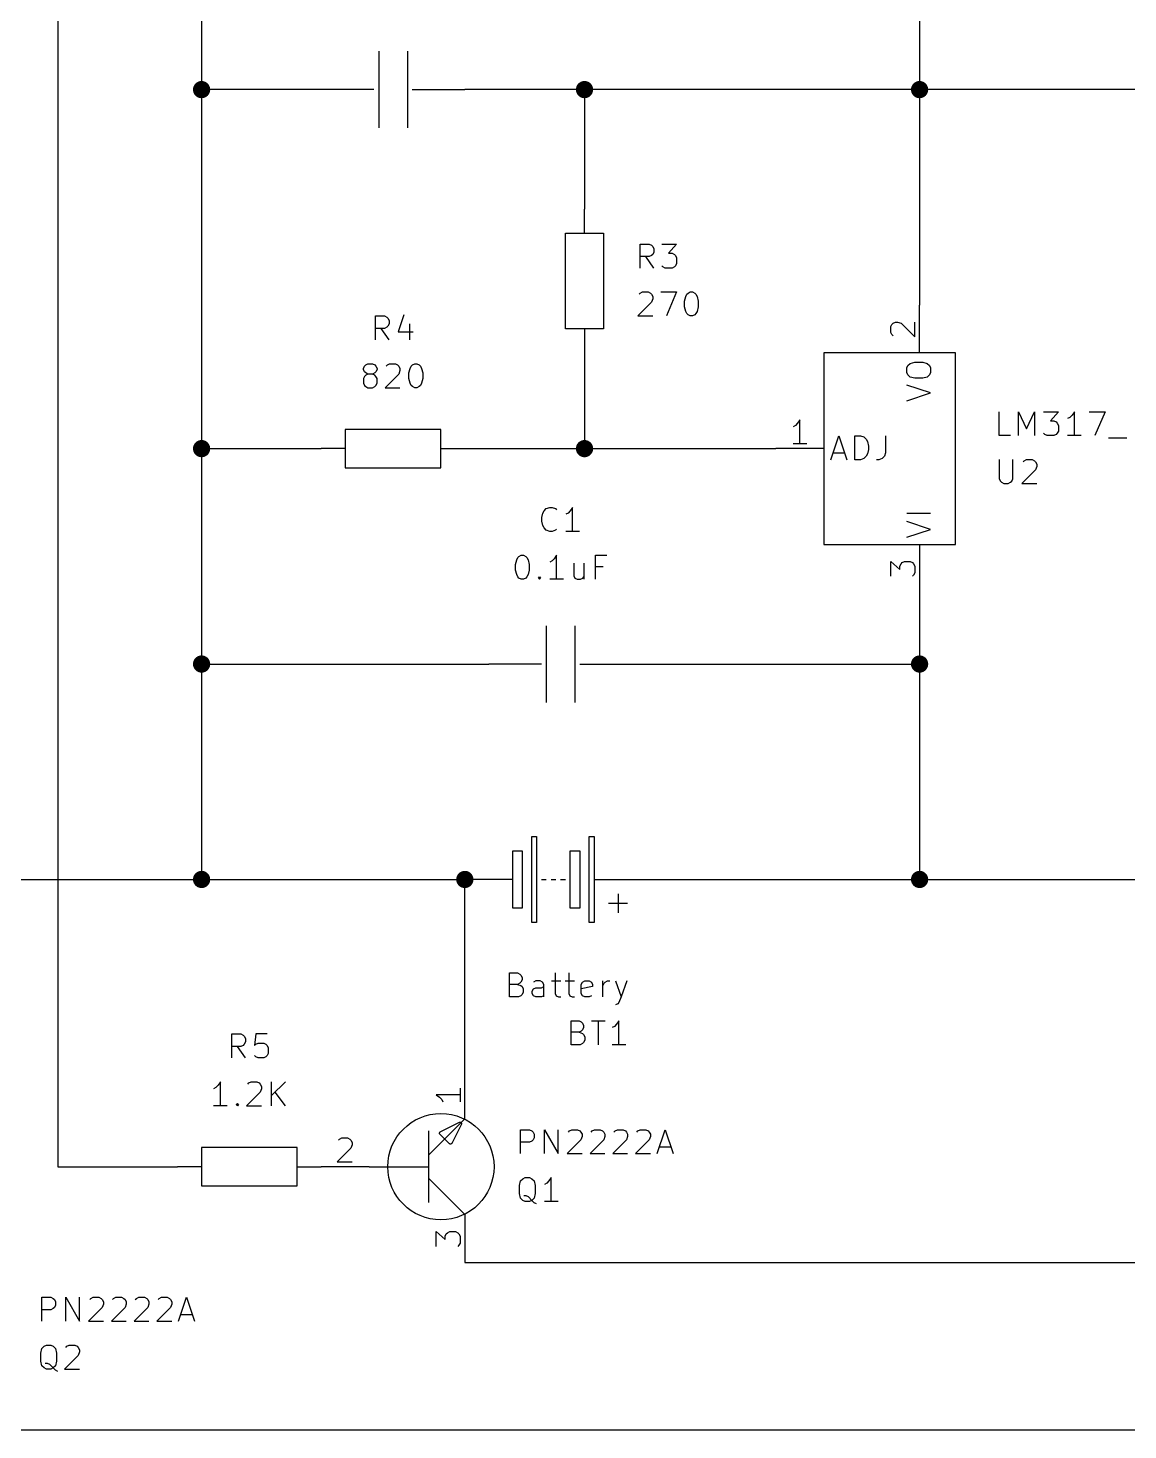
# Model space of a CAD drawing. Extents: x 0.4 to 11.3, y -7.9 to -0.4.
# Drawn here: x 6.737 to 9.035, y -6.05 to -3.121 of the extents above; entities that cross this region are included whole.
import ezdxf

# ---------------------------------------------------------------- set-up
doc = ezdxf.new("R2010")
doc.units = 0
doc.header["$MEASUREMENT"] = 0
for name, color, linetype in [('CYAN2', 4, 'CONTINUOUS'), ('GREEN3', 91, 'CONTINUOUS'), ('LYELLOW', 51, 'CONTINUOUS'), ('RED2', 1, 'CONTINUOUS'), ('RED3', 11, 'CONTINUOUS')]:
    doc.layers.add(name, color=color, linetype=linetype)

msp = doc.modelspace()

# ---------------------------------------------------------------- linework, layer by layer
at = {"layer": 'CYAN2', "linetype": 'CONTINUOUS'}
for p, q in [((8.0163, -3.6228), (8.0163, -3.5728)), ((8.0163, -3.5728), (8.0353, -3.5728)), ((8.0353, -3.5728), (8.0401, -3.5752)), ((8.0615, -3.5728), (8.0925, -3.5728)), ((8.0925, -3.5728), (8.0758, -3.5918)), ((8.0353, -3.599), (8.0163, -3.599)), ((8.0449, -3.6228), (8.0282, -3.599)), ((8.0401, -3.5966), (8.0353, -3.599)), ((8.0401, -3.5752), (8.0425, -3.5776)), ((8.0425, -3.5942), (8.0401, -3.5966)), ((8.0425, -3.5776), (8.0449, -3.5823)), ((8.0449, -3.5895), (8.0425, -3.5942)), ((8.0449, -3.5823), (8.0449, -3.5895)), ((8.0758, -3.5918), (8.0829, -3.5918)), ((8.0829, -3.5918), (8.0877, -3.5942)), ((8.0877, -3.5942), (8.0901, -3.5966)), ((8.0901, -3.5966), (8.0925, -3.6014)), ((8.0925, -3.6014), (8.0925, -3.6133)), ((8.0639, -3.6204), (8.0615, -3.618)), ((8.0687, -3.6228), (8.0639, -3.6204)), ((8.0829, -3.6228), (8.0687, -3.6228)), ((8.0877, -3.6204), (8.0829, -3.6228)), ((8.0901, -3.618), (8.0877, -3.6204)), ((8.0925, -3.6133), (8.0901, -3.618)), ((8.0139, -3.6776), (8.0163, -3.6752)), ((8.0163, -3.6752), (8.021, -3.6728)), ((8.021, -3.6728), (8.0329, -3.6728)), ((8.0329, -3.6728), (8.0377, -3.6752)), ((8.0377, -3.6752), (8.0401, -3.6776)), ((8.0401, -3.6776), (8.0425, -3.6823)), ((8.0425, -3.6871), (8.0401, -3.6942)), ((8.0425, -3.6823), (8.0425, -3.6871)), ((8.0591, -3.6728), (8.0925, -3.6728)), ((8.0925, -3.6728), (8.071, -3.7228)), ((8.1091, -3.6918), (8.1115, -3.6823)), ((8.1115, -3.6823), (8.1139, -3.6776)), ((8.1139, -3.6776), (8.1163, -3.6752)), ((8.1163, -3.6752), (8.121, -3.6728)), ((8.121, -3.6728), (8.1258, -3.6728)), ((8.1258, -3.6728), (8.1306, -3.6752)), ((8.1306, -3.6752), (8.1329, -3.6776)), ((8.1329, -3.6776), (8.1353, -3.6823)), ((8.1353, -3.6823), (8.1377, -3.6918)), ((8.0401, -3.6942), (8.0115, -3.7228)), ((8.1091, -3.7038), (8.1091, -3.6918)), ((8.1115, -3.7133), (8.1091, -3.7038)), ((8.1139, -3.718), (8.1115, -3.7133)), ((8.1163, -3.7204), (8.1139, -3.718)), ((8.1329, -3.718), (8.1306, -3.7204)), ((8.1353, -3.7133), (8.1329, -3.718)), ((8.1377, -3.7038), (8.1353, -3.7133)), ((8.1377, -3.6918), (8.1377, -3.7038)), ((7.4631, -3.7728), (7.4631, -3.7228)), ((7.4631, -3.7228), (7.4821, -3.7228)), ((7.4821, -3.7228), (7.4869, -3.7252)), ((7.4869, -3.7466), (7.4821, -3.749)), ((7.4869, -3.7252), (7.4893, -3.7276)), ((7.4893, -3.7442), (7.4869, -3.7466)), ((7.4893, -3.7276), (7.4917, -3.7323)), ((7.4917, -3.7395), (7.4893, -3.7442)), ((7.4917, -3.7323), (7.4917, -3.7395)), ((7.5226, -3.7204), (7.5107, -3.7561)), ((7.5345, -3.7395), (7.5345, -3.7728)), ((8.0115, -3.7228), (8.0425, -3.7228)), ((8.121, -3.7228), (8.1163, -3.7204)), ((8.1258, -3.7228), (8.121, -3.7228)), ((8.1306, -3.7204), (8.1258, -3.7228)), ((7.4821, -3.749), (7.4631, -3.749)), ((7.4917, -3.7728), (7.475, -3.749)), ((7.5107, -3.7561), (7.5417, -3.7561)), ((7.4381, -3.8323), (7.4405, -3.8276)), ((7.4381, -3.8347), (7.4381, -3.8323)), ((7.4405, -3.8395), (7.4381, -3.8347)), ((7.4405, -3.8276), (7.4429, -3.8252)), ((7.4429, -3.8252), (7.4476, -3.8228)), ((7.4476, -3.8228), (7.4571, -3.8228)), ((7.4571, -3.8228), (7.4619, -3.8252)), ((7.4619, -3.8252), (7.4643, -3.8276)), ((7.4643, -3.8276), (7.4667, -3.8323)), ((7.4667, -3.8347), (7.4643, -3.8395)), ((7.4667, -3.8323), (7.4667, -3.8347)), ((7.4857, -3.8276), (7.4881, -3.8252)), ((7.4881, -3.8252), (7.4929, -3.8228)), ((7.4929, -3.8228), (7.5048, -3.8228)), ((7.5048, -3.8228), (7.5095, -3.8252)), ((7.5095, -3.8252), (7.5119, -3.8276)), ((7.5119, -3.8276), (7.5143, -3.8323)), ((7.5143, -3.8323), (7.5143, -3.8371)), ((7.5333, -3.8419), (7.5357, -3.8323)), ((7.5357, -3.8323), (7.5381, -3.8276)), ((7.5381, -3.8276), (7.5405, -3.8252)), ((7.5405, -3.8252), (7.5452, -3.8228)), ((7.5452, -3.8228), (7.55, -3.8228)), ((7.55, -3.8228), (7.5548, -3.8252)), ((7.5548, -3.8252), (7.5571, -3.8276)), ((7.5571, -3.8276), (7.5595, -3.8323)), ((7.5595, -3.8323), (7.5619, -3.8419)), ((8.5731, -3.8314), (8.5755, -3.8267)), ((8.5731, -3.841), (8.5731, -3.8314)), ((8.5755, -3.8267), (8.5803, -3.8219)), ((8.5803, -3.8219), (8.5898, -3.8195)), ((8.5898, -3.8195), (8.6065, -3.8195)), ((8.6065, -3.8195), (8.616, -3.8219)), ((8.616, -3.8219), (8.6208, -3.8267)), ((8.6208, -3.8267), (8.6231, -3.8314)), ((8.6231, -3.8314), (8.6231, -3.841)), ((7.4405, -3.849), (7.4381, -3.8538)), ((7.4381, -3.8538), (7.4381, -3.8633)), ((7.4381, -3.8633), (7.4405, -3.868)), ((7.4429, -3.8419), (7.4405, -3.8395)), ((7.4429, -3.8466), (7.4405, -3.849)), ((7.4476, -3.8442), (7.4429, -3.8419)), ((7.4476, -3.8442), (7.4429, -3.8466)), ((7.4571, -3.8442), (7.4476, -3.8442)), ((7.4619, -3.8419), (7.4571, -3.8442)), ((7.4619, -3.8466), (7.4571, -3.8442)), ((7.4643, -3.8395), (7.4619, -3.8419)), ((7.4643, -3.849), (7.4619, -3.8466)), ((7.4667, -3.8538), (7.4643, -3.849)), ((7.4643, -3.868), (7.4667, -3.8633)), ((7.4667, -3.8633), (7.4667, -3.8538)), ((7.5119, -3.8442), (7.4833, -3.8728)), ((7.5143, -3.8371), (7.5119, -3.8442)), ((7.5333, -3.8538), (7.5333, -3.8419)), ((7.5357, -3.8633), (7.5333, -3.8538)), ((7.5381, -3.868), (7.5357, -3.8633)), ((7.5595, -3.8633), (7.5571, -3.868)), ((7.5619, -3.8538), (7.5595, -3.8633)), ((7.5619, -3.8419), (7.5619, -3.8538)), ((8.5755, -3.8457), (8.5731, -3.841)), ((8.5803, -3.8505), (8.5755, -3.8457)), ((8.5898, -3.8529), (8.5803, -3.8505)), ((8.6065, -3.8529), (8.5898, -3.8529)), ((8.616, -3.8505), (8.6065, -3.8529)), ((8.6208, -3.8457), (8.616, -3.8505)), ((8.6231, -3.841), (8.6208, -3.8457)), ((7.4405, -3.868), (7.4429, -3.8704)), ((7.4429, -3.8704), (7.4476, -3.8728)), ((7.4476, -3.8728), (7.4571, -3.8728)), ((7.4571, -3.8728), (7.4619, -3.8704)), ((7.4619, -3.8704), (7.4643, -3.868)), ((7.4833, -3.8728), (7.5143, -3.8728)), ((7.5405, -3.8704), (7.5381, -3.868)), ((7.5452, -3.8728), (7.5405, -3.8704)), ((7.55, -3.8728), (7.5452, -3.8728)), ((7.5548, -3.8704), (7.55, -3.8728)), ((7.5571, -3.868), (7.5548, -3.8704)), ((8.6231, -3.8838), (8.5731, -3.8671)), ((8.5731, -3.9005), (8.6231, -3.8838)), ((8.7663, -3.9728), (8.7663, -3.9228)), ((8.8068, -3.9728), (8.8068, -3.9228)), ((8.8068, -3.9228), (8.8234, -3.9585)), ((8.8234, -3.9585), (8.8401, -3.9228)), ((8.8401, -3.9228), (8.8401, -3.9728)), ((8.8591, -3.9228), (8.8901, -3.9228)), ((8.8901, -3.9228), (8.8734, -3.9419)), ((8.9234, -3.9228), (8.9187, -3.9299)), ((8.9234, -3.9728), (8.9234, -3.9228)), ((8.9544, -3.9228), (8.9877, -3.9228)), ((8.9877, -3.9228), (8.9663, -3.9728)), ((8.8734, -3.9419), (8.8806, -3.9419)), ((8.8806, -3.9419), (8.8853, -3.9442)), ((8.8853, -3.9442), (8.8877, -3.9466)), ((8.8877, -3.9466), (8.8901, -3.9514)), ((8.8901, -3.9514), (8.8901, -3.9633)), ((8.9139, -3.9347), (8.9091, -3.9371)), ((8.9187, -3.9299), (8.9139, -3.9347)), ((8.4148, -4.0231), (8.4314, -3.9731)), ((8.4314, -3.9731), (8.4481, -4.0231)), ((8.4648, -4.0231), (8.4648, -3.9731)), ((8.4648, -3.9731), (8.4767, -3.9731)), ((8.4767, -3.9731), (8.4838, -3.9755)), ((8.4838, -3.9755), (8.4886, -3.9803)), ((8.4886, -3.9803), (8.491, -3.985)), ((8.529, -3.9731), (8.529, -4.0088)), ((8.7901, -3.9728), (8.7663, -3.9728)), ((8.8615, -3.9704), (8.8591, -3.968)), ((8.8663, -3.9728), (8.8615, -3.9704)), ((8.8806, -3.9728), (8.8663, -3.9728)), ((8.8853, -3.9704), (8.8806, -3.9728)), ((8.8877, -3.968), (8.8853, -3.9704)), ((8.8901, -3.9633), (8.8877, -3.968)), ((8.9377, -3.9728), (8.9091, -3.9728)), ((8.9949, -3.9776), (9.0329, -3.9776)), ((8.4195, -4.0088), (8.4433, -4.0088)), ((8.491, -4.0112), (8.4886, -4.016)), ((8.491, -3.985), (8.4933, -3.9946)), ((8.4933, -4.0017), (8.491, -4.0112)), ((8.4933, -3.9946), (8.4933, -4.0017)), ((8.529, -4.0088), (8.5267, -4.016)), ((8.4767, -4.0231), (8.4648, -4.0231)), ((8.4838, -4.0208), (8.4767, -4.0231)), ((8.4886, -4.016), (8.4838, -4.0208)), ((8.5148, -4.0231), (8.51, -4.0231)), ((8.5219, -4.0208), (8.5148, -4.0231)), ((8.5267, -4.016), (8.5219, -4.0208)), ((8.7663, -4.0228), (8.7663, -4.0633)), ((8.7949, -4.0633), (8.7949, -4.0228)), ((8.8163, -4.0276), (8.8187, -4.0252)), ((8.8187, -4.0252), (8.8234, -4.0228)), ((8.8234, -4.0228), (8.8353, -4.0228)), ((8.8353, -4.0228), (8.8401, -4.0252)), ((8.8401, -4.0252), (8.8425, -4.0276)), ((8.8425, -4.0276), (8.8449, -4.0323)), ((8.8449, -4.0371), (8.8425, -4.0442)), ((8.8449, -4.0323), (8.8449, -4.0371)), ((8.7663, -4.0633), (8.7687, -4.068)), ((8.7687, -4.068), (8.771, -4.0704)), ((8.771, -4.0704), (8.7758, -4.0728)), ((8.7853, -4.0728), (8.7901, -4.0704)), ((8.7901, -4.0704), (8.7925, -4.068)), ((8.7925, -4.068), (8.7949, -4.0633)), ((8.8425, -4.0442), (8.8139, -4.0728)), ((8.7758, -4.0728), (8.7853, -4.0728)), ((8.8139, -4.0728), (8.8449, -4.0728)), ((7.8155, -4.1299), (7.8202, -4.1252)), ((7.8202, -4.1252), (7.8274, -4.1228)), ((7.8274, -4.1228), (7.8321, -4.1228)), ((7.8321, -4.1228), (7.8393, -4.1252)), ((7.8393, -4.1252), (7.8417, -4.1276)), ((7.875, -4.1228), (7.8702, -4.1299)), ((7.875, -4.1728), (7.875, -4.1228)), ((7.8107, -4.1442), (7.8131, -4.1347)), ((7.8107, -4.1514), (7.8107, -4.1442)), ((7.8131, -4.1609), (7.8107, -4.1514)), ((7.8131, -4.1347), (7.8155, -4.1299)), ((7.8655, -4.1347), (7.8607, -4.1371)), ((7.8702, -4.1299), (7.8655, -4.1347)), ((8.6231, -4.1352), (8.5731, -4.1352)), ((8.6231, -4.1686), (8.5731, -4.1519)), ((7.8155, -4.1657), (7.8131, -4.1609)), ((7.8202, -4.1704), (7.8155, -4.1657)), ((7.8274, -4.1728), (7.8202, -4.1704)), ((7.8321, -4.1728), (7.8274, -4.1728)), ((7.8393, -4.1704), (7.8321, -4.1728)), ((7.8417, -4.168), (7.8393, -4.1704)), ((7.8893, -4.1728), (7.8607, -4.1728)), ((8.5731, -4.1852), (8.6231, -4.1686)), ((7.756, -4.2419), (7.7583, -4.2323)), ((7.756, -4.2538), (7.756, -4.2419)), ((7.7583, -4.2323), (7.7607, -4.2276)), ((7.7607, -4.2276), (7.7631, -4.2252)), ((7.7631, -4.2252), (7.7679, -4.2228)), ((7.7679, -4.2228), (7.7726, -4.2228)), ((7.7726, -4.2228), (7.7774, -4.2252)), ((7.7774, -4.2252), (7.7798, -4.2276)), ((7.7798, -4.2276), (7.7821, -4.2323)), ((7.7821, -4.2323), (7.7845, -4.2419)), ((7.7845, -4.2419), (7.7845, -4.2538)), ((7.8321, -4.2347), (7.8274, -4.2371)), ((7.8369, -4.2299), (7.8321, -4.2347)), ((7.8417, -4.2228), (7.8369, -4.2299)), ((7.8417, -4.2728), (7.8417, -4.2228)), ((7.8774, -4.2395), (7.8774, -4.2657)), ((7.8988, -4.2395), (7.8988, -4.2728)), ((7.9226, -4.2728), (7.9226, -4.2228)), ((7.9226, -4.2228), (7.9464, -4.2228)), ((7.7583, -4.2633), (7.756, -4.2538)), ((7.7607, -4.268), (7.7583, -4.2633)), ((7.7631, -4.2704), (7.7607, -4.268)), ((7.7679, -4.2728), (7.7631, -4.2704)), ((7.7726, -4.2728), (7.7679, -4.2728)), ((7.7774, -4.2704), (7.7726, -4.2728)), ((7.7798, -4.268), (7.7774, -4.2704)), ((7.7821, -4.2633), (7.7798, -4.268)), ((7.7845, -4.2538), (7.7821, -4.2633)), ((7.8036, -4.2704), (7.8059, -4.268)), ((7.8059, -4.2728), (7.8036, -4.2704)), ((7.8059, -4.268), (7.8083, -4.2704)), ((7.8059, -4.268), (7.8059, -4.2728)), ((7.8083, -4.2704), (7.8059, -4.2728)), ((7.856, -4.2728), (7.8274, -4.2728)), ((7.8774, -4.2657), (7.8798, -4.2704)), ((7.8798, -4.2704), (7.8845, -4.2728)), ((7.8845, -4.2728), (7.8917, -4.2728)), ((7.8917, -4.2728), (7.8964, -4.2704)), ((7.8964, -4.2704), (7.8988, -4.268)), ((7.9393, -4.2466), (7.9226, -4.2466)), ((7.7432, -5.1453), (7.7432, -5.0953)), ((7.7432, -5.0953), (7.7599, -5.0953)), ((7.7599, -5.0953), (7.7647, -5.0977)), ((7.8385, -5.0953), (7.8385, -5.1382)), ((7.867, -5.0953), (7.867, -5.1382)), ((7.7599, -5.1191), (7.7432, -5.1191)), ((7.7647, -5.1167), (7.7599, -5.1191)), ((7.7599, -5.1191), (7.7671, -5.1215)), ((7.7647, -5.0977), (7.7671, -5.1001)), ((7.7671, -5.1144), (7.7647, -5.1167)), ((7.7671, -5.1001), (7.7694, -5.1048)), ((7.7694, -5.1096), (7.7671, -5.1144)), ((7.7671, -5.1215), (7.7694, -5.1239)), ((7.7694, -5.1048), (7.7694, -5.1096)), ((7.7694, -5.1239), (7.7718, -5.1286)), ((7.798, -5.112), (7.7932, -5.1144)), ((7.8075, -5.112), (7.798, -5.112)), ((7.8123, -5.1144), (7.8075, -5.112)), ((7.8099, -5.1263), (7.8147, -5.1239)), ((7.8147, -5.1191), (7.8123, -5.1144)), ((7.8147, -5.1453), (7.8147, -5.1191)), ((7.8313, -5.112), (7.8504, -5.112)), ((7.8599, -5.112), (7.879, -5.112)), ((7.8932, -5.1191), (7.8956, -5.1144)), ((7.8932, -5.1382), (7.8932, -5.1191)), ((7.917, -5.1239), (7.8932, -5.1286)), ((7.8956, -5.1144), (7.9004, -5.112)), ((7.9004, -5.112), (7.9099, -5.112)), ((7.9099, -5.112), (7.9147, -5.1144)), ((7.9147, -5.1144), (7.917, -5.1191)), ((7.917, -5.1191), (7.917, -5.1239)), ((7.9385, -5.1453), (7.9385, -5.112)), ((7.9385, -5.1215), (7.9409, -5.1167)), ((7.9409, -5.1167), (7.9432, -5.1144)), ((7.9432, -5.1144), (7.948, -5.112)), ((7.948, -5.112), (7.9528, -5.112)), ((7.9647, -5.112), (7.9766, -5.1453)), ((7.9885, -5.112), (7.9766, -5.1453)), ((7.7623, -5.1453), (7.7432, -5.1453)), ((7.7671, -5.1429), (7.7623, -5.1453)), ((7.7694, -5.1405), (7.7671, -5.1429)), ((7.7718, -5.1358), (7.7694, -5.1405)), ((7.7718, -5.1286), (7.7718, -5.1358)), ((7.7909, -5.1334), (7.7932, -5.1286)), ((7.7909, -5.1382), (7.7909, -5.1334)), ((7.7932, -5.1429), (7.7909, -5.1382)), ((7.7932, -5.1286), (7.798, -5.1263)), ((7.798, -5.1453), (7.7932, -5.1429)), ((7.798, -5.1263), (7.8099, -5.1263)), ((7.8099, -5.1453), (7.798, -5.1453)), ((7.8147, -5.1429), (7.8099, -5.1453)), ((7.8385, -5.1382), (7.8409, -5.1429)), ((7.8409, -5.1429), (7.8456, -5.1453)), ((7.8456, -5.1453), (7.8504, -5.1453)), ((7.867, -5.1382), (7.8694, -5.1429)), ((7.8694, -5.1429), (7.8742, -5.1453)), ((7.8742, -5.1453), (7.879, -5.1453)), ((7.8956, -5.1429), (7.8932, -5.1382)), ((7.9004, -5.1453), (7.8956, -5.1429)), ((7.9099, -5.1453), (7.9004, -5.1453)), ((7.9147, -5.1429), (7.9099, -5.1453)), ((7.9766, -5.1453), (7.9718, -5.1572)), ((7.9694, -5.1596), (7.9647, -5.162)), ((7.9718, -5.1572), (7.9694, -5.1596)), ((7.8718, -5.2453), (7.8718, -5.1953)), ((7.8718, -5.1953), (7.8885, -5.1953)), ((7.8885, -5.1953), (7.8932, -5.1977)), ((7.8932, -5.1977), (7.8956, -5.2001)), ((7.8956, -5.2001), (7.898, -5.2048)), ((7.898, -5.2096), (7.8956, -5.2144)), ((7.898, -5.2048), (7.898, -5.2096)), ((7.9147, -5.1953), (7.9432, -5.1953)), ((7.929, -5.2453), (7.929, -5.1953)), ((7.9623, -5.2072), (7.9575, -5.2096)), ((7.9671, -5.2025), (7.9623, -5.2072)), ((7.9718, -5.1953), (7.9671, -5.2025)), ((7.9718, -5.2453), (7.9718, -5.1953)), ((7.1631, -5.2728), (7.1631, -5.2228)), ((7.1631, -5.2228), (7.1821, -5.2228)), ((7.1631, -5.2728), (7.1631, -5.2228)), ((7.1631, -5.2228), (7.1821, -5.2228)), ((7.1821, -5.2228), (7.1869, -5.2252)), ((7.1821, -5.2228), (7.1869, -5.2252)), ((7.1869, -5.2252), (7.1893, -5.2276)), ((7.1869, -5.2252), (7.1893, -5.2276)), ((7.1893, -5.2276), (7.1917, -5.2323)), ((7.1893, -5.2276), (7.1917, -5.2323)), ((7.1917, -5.2395), (7.1893, -5.2442)), ((7.1917, -5.2395), (7.1893, -5.2442)), ((7.1917, -5.2323), (7.1917, -5.2395)), ((7.1917, -5.2323), (7.1917, -5.2395)), ((7.2131, -5.2228), (7.2107, -5.2466)), ((7.2131, -5.2228), (7.2107, -5.2466)), ((7.2369, -5.2228), (7.2131, -5.2228)), ((7.2369, -5.2228), (7.2131, -5.2228)), ((7.2131, -5.2442), (7.2179, -5.2419)), ((7.2131, -5.2442), (7.2179, -5.2419)), ((7.2179, -5.2419), (7.2298, -5.2419)), ((7.2179, -5.2419), (7.2298, -5.2419)), ((7.2298, -5.2419), (7.2345, -5.2442)), ((7.2298, -5.2419), (7.2345, -5.2442)), ((7.8885, -5.2191), (7.8718, -5.2191)), ((7.8932, -5.2167), (7.8885, -5.2191)), ((7.8885, -5.2191), (7.8956, -5.2215)), ((7.8956, -5.2144), (7.8932, -5.2167)), ((7.8956, -5.2215), (7.898, -5.2239)), ((7.898, -5.2405), (7.8956, -5.2429)), ((7.898, -5.2239), (7.9004, -5.2286)), ((7.9004, -5.2358), (7.898, -5.2405)), ((7.9004, -5.2286), (7.9004, -5.2358)), ((7.1821, -5.249), (7.1631, -5.249)), ((7.1821, -5.249), (7.1631, -5.249)), ((7.1917, -5.2728), (7.175, -5.249)), ((7.1917, -5.2728), (7.175, -5.249)), ((7.1869, -5.2466), (7.1821, -5.249)), ((7.1869, -5.2466), (7.1821, -5.249)), ((7.1893, -5.2442), (7.1869, -5.2466)), ((7.1893, -5.2442), (7.1869, -5.2466)), ((7.2107, -5.2466), (7.2131, -5.2442)), ((7.2107, -5.2466), (7.2131, -5.2442)), ((7.2131, -5.2704), (7.2107, -5.268)), ((7.2131, -5.2704), (7.2107, -5.268)), ((7.2179, -5.2728), (7.2131, -5.2704)), ((7.2179, -5.2728), (7.2131, -5.2704)), ((7.2345, -5.2704), (7.2298, -5.2728)), ((7.2345, -5.2704), (7.2298, -5.2728)), ((7.2345, -5.2442), (7.2369, -5.2466)), ((7.2345, -5.2442), (7.2369, -5.2466)), ((7.2369, -5.268), (7.2345, -5.2704)), ((7.2369, -5.268), (7.2345, -5.2704)), ((7.2369, -5.2466), (7.2393, -5.2514)), ((7.2369, -5.2466), (7.2393, -5.2514)), ((7.2393, -5.2633), (7.2369, -5.268)), ((7.2393, -5.2633), (7.2369, -5.268)), ((7.2393, -5.2514), (7.2393, -5.2633)), ((7.2393, -5.2514), (7.2393, -5.2633)), ((7.8909, -5.2453), (7.8718, -5.2453)), ((7.8956, -5.2429), (7.8909, -5.2453)), ((7.9861, -5.2453), (7.9575, -5.2453)), ((7.2298, -5.2728), (7.2179, -5.2728)), ((7.2298, -5.2728), (7.2179, -5.2728)), ((7.1345, -5.3299), (7.1298, -5.3347)), ((7.1345, -5.3299), (7.1298, -5.3347)), ((7.1393, -5.3228), (7.1345, -5.3299)), ((7.1393, -5.3228), (7.1345, -5.3299)), ((7.1393, -5.3728), (7.1393, -5.3228)), ((7.1393, -5.3728), (7.1393, -5.3228)), ((7.1964, -5.3276), (7.1988, -5.3252)), ((7.1964, -5.3276), (7.1988, -5.3252)), ((7.1988, -5.3252), (7.2036, -5.3228)), ((7.1988, -5.3252), (7.2036, -5.3228)), ((7.2036, -5.3228), (7.2155, -5.3228)), ((7.2036, -5.3228), (7.2155, -5.3228)), ((7.2155, -5.3228), (7.2202, -5.3252)), ((7.2155, -5.3228), (7.2202, -5.3252)), ((7.2202, -5.3252), (7.2226, -5.3276)), ((7.2202, -5.3252), (7.2226, -5.3276)), ((7.2226, -5.3276), (7.225, -5.3323)), ((7.2226, -5.3276), (7.225, -5.3323)), ((7.2464, -5.3728), (7.2464, -5.3228)), ((7.275, -5.3228), (7.2464, -5.3514)), ((7.2464, -5.3728), (7.2464, -5.3228)), ((7.275, -5.3228), (7.2464, -5.3514)), ((7.1298, -5.3347), (7.125, -5.3371)), ((7.1298, -5.3347), (7.125, -5.3371)), ((7.2226, -5.3442), (7.194, -5.3728)), ((7.2226, -5.3442), (7.194, -5.3728)), ((7.225, -5.3371), (7.2226, -5.3442)), ((7.225, -5.3371), (7.2226, -5.3442)), ((7.225, -5.3323), (7.225, -5.3371)), ((7.225, -5.3323), (7.225, -5.3371)), ((7.275, -5.3728), (7.2536, -5.3442)), ((7.275, -5.3728), (7.2536, -5.3442)), ((7.1536, -5.3728), (7.125, -5.3728)), ((7.1536, -5.3728), (7.125, -5.3728)), ((7.1726, -5.3704), (7.175, -5.368)), ((7.1726, -5.3704), (7.175, -5.368)), ((7.175, -5.3728), (7.1726, -5.3704)), ((7.175, -5.3728), (7.1726, -5.3704)), ((7.175, -5.368), (7.1774, -5.3704)), ((7.175, -5.368), (7.175, -5.3728)), ((7.175, -5.368), (7.1774, -5.3704)), ((7.175, -5.368), (7.175, -5.3728)), ((7.1774, -5.3704), (7.175, -5.3728)), ((7.1774, -5.3704), (7.175, -5.3728)), ((7.194, -5.3728), (7.225, -5.3728)), ((7.194, -5.3728), (7.225, -5.3728)), ((7.7663, -5.4728), (7.7663, -5.4228)), ((7.7663, -5.4228), (7.7853, -5.4228)), ((7.7663, -5.4728), (7.7663, -5.4228)), ((7.7663, -5.4228), (7.7853, -5.4228)), ((7.7853, -5.4228), (7.7901, -5.4252)), ((7.7853, -5.4228), (7.7901, -5.4252)), ((7.7901, -5.4466), (7.7853, -5.449)), ((7.7901, -5.4466), (7.7853, -5.449)), ((7.7901, -5.4252), (7.7925, -5.4276)), ((7.7901, -5.4252), (7.7925, -5.4276)), ((7.7925, -5.4442), (7.7901, -5.4466)), ((7.7925, -5.4442), (7.7901, -5.4466)), ((7.7925, -5.4276), (7.7949, -5.4323)), ((7.7925, -5.4276), (7.7949, -5.4323)), ((7.7949, -5.4395), (7.7925, -5.4442)), ((7.7949, -5.4395), (7.7925, -5.4442)), ((7.7949, -5.4323), (7.7949, -5.4395)), ((7.7949, -5.4323), (7.7949, -5.4395)), ((7.8163, -5.4728), (7.8163, -5.4228)), ((7.8163, -5.4228), (7.8449, -5.4728)), ((7.8163, -5.4728), (7.8163, -5.4228)), ((7.8163, -5.4228), (7.8449, -5.4728)), ((7.8449, -5.4728), (7.8449, -5.4228)), ((7.8449, -5.4728), (7.8449, -5.4228)), ((7.8925, -5.4442), (7.8639, -5.4728)), ((7.8925, -5.4442), (7.8639, -5.4728)), ((7.8663, -5.4276), (7.8687, -5.4252)), ((7.8663, -5.4276), (7.8687, -5.4252)), ((7.8687, -5.4252), (7.8734, -5.4228)), ((7.8687, -5.4252), (7.8734, -5.4228)), ((7.8734, -5.4228), (7.8853, -5.4228)), ((7.8734, -5.4228), (7.8853, -5.4228)), ((7.8853, -5.4228), (7.8901, -5.4252)), ((7.8853, -5.4228), (7.8901, -5.4252)), ((7.8901, -5.4252), (7.8925, -5.4276)), ((7.8901, -5.4252), (7.8925, -5.4276)), ((7.8925, -5.4276), (7.8949, -5.4323)), ((7.8925, -5.4276), (7.8949, -5.4323)), ((7.8949, -5.4371), (7.8925, -5.4442)), ((7.8949, -5.4371), (7.8925, -5.4442)), ((7.8949, -5.4323), (7.8949, -5.4371)), ((7.8949, -5.4323), (7.8949, -5.4371)), ((7.9401, -5.4442), (7.9115, -5.4728)), ((7.9401, -5.4442), (7.9115, -5.4728)), ((7.9139, -5.4276), (7.9163, -5.4252)), ((7.9139, -5.4276), (7.9163, -5.4252)), ((7.9163, -5.4252), (7.921, -5.4228)), ((7.9163, -5.4252), (7.921, -5.4228)), ((7.921, -5.4228), (7.9329, -5.4228)), ((7.921, -5.4228), (7.9329, -5.4228)), ((7.9329, -5.4228), (7.9377, -5.4252)), ((7.9329, -5.4228), (7.9377, -5.4252)), ((7.9377, -5.4252), (7.9401, -5.4276)), ((7.9377, -5.4252), (7.9401, -5.4276)), ((7.9401, -5.4276), (7.9425, -5.4323)), ((7.9401, -5.4276), (7.9425, -5.4323)), ((7.9425, -5.4371), (7.9401, -5.4442)), ((7.9425, -5.4371), (7.9401, -5.4442)), ((7.9425, -5.4323), (7.9425, -5.4371)), ((7.9425, -5.4323), (7.9425, -5.4371)), ((7.9877, -5.4442), (7.9591, -5.4728)), ((7.9877, -5.4442), (7.9591, -5.4728)), ((7.9615, -5.4276), (7.9639, -5.4252)), ((7.9615, -5.4276), (7.9639, -5.4252)), ((7.9639, -5.4252), (7.9687, -5.4228)), ((7.9639, -5.4252), (7.9687, -5.4228)), ((7.9687, -5.4228), (7.9806, -5.4228)), ((7.9687, -5.4228), (7.9806, -5.4228)), ((7.9806, -5.4228), (7.9853, -5.4252)), ((7.9806, -5.4228), (7.9853, -5.4252)), ((7.9853, -5.4252), (7.9877, -5.4276)), ((7.9853, -5.4252), (7.9877, -5.4276)), ((7.9877, -5.4276), (7.9901, -5.4323)), ((7.9877, -5.4276), (7.9901, -5.4323)), ((7.9901, -5.4371), (7.9877, -5.4442)), ((7.9901, -5.4371), (7.9877, -5.4442)), ((7.9901, -5.4323), (7.9901, -5.4371)), ((7.9901, -5.4323), (7.9901, -5.4371)), ((8.0353, -5.4442), (8.0068, -5.4728)), ((8.0353, -5.4442), (8.0068, -5.4728)), ((8.0091, -5.4276), (8.0115, -5.4252)), ((8.0091, -5.4276), (8.0115, -5.4252)), ((8.0115, -5.4252), (8.0163, -5.4228)), ((8.0115, -5.4252), (8.0163, -5.4228)), ((8.0163, -5.4228), (8.0282, -5.4228)), ((8.0163, -5.4228), (8.0282, -5.4228)), ((8.0282, -5.4228), (8.0329, -5.4252)), ((8.0282, -5.4228), (8.0329, -5.4252)), ((8.0329, -5.4252), (8.0353, -5.4276)), ((8.0329, -5.4252), (8.0353, -5.4276)), ((8.0353, -5.4276), (8.0377, -5.4323)), ((8.0353, -5.4276), (8.0377, -5.4323)), ((8.0377, -5.4371), (8.0353, -5.4442)), ((8.0377, -5.4371), (8.0353, -5.4442)), ((8.0377, -5.4323), (8.0377, -5.4371)), ((8.0377, -5.4323), (8.0377, -5.4371)), ((8.052, -5.4728), (8.0687, -5.4228)), ((8.052, -5.4728), (8.0687, -5.4228)), ((8.0687, -5.4228), (8.0853, -5.4728)), ((8.0687, -5.4228), (8.0853, -5.4728)), ((7.7853, -5.449), (7.7663, -5.449)), ((7.7853, -5.449), (7.7663, -5.449)), ((7.8639, -5.4728), (7.8949, -5.4728)), ((7.8639, -5.4728), (7.8949, -5.4728)), ((7.9115, -5.4728), (7.9425, -5.4728)), ((7.9115, -5.4728), (7.9425, -5.4728)), ((7.9591, -5.4728), (7.9901, -5.4728)), ((7.9591, -5.4728), (7.9901, -5.4728)), ((8.0068, -5.4728), (8.0377, -5.4728)), ((8.0068, -5.4728), (8.0377, -5.4728)), ((8.0568, -5.4585), (8.0806, -5.4585)), ((8.0568, -5.4585), (8.0806, -5.4585)), ((7.7639, -5.5395), (7.7663, -5.5299)), ((7.7639, -5.5395), (7.7663, -5.5299)), ((7.7663, -5.5299), (7.771, -5.5252)), ((7.7663, -5.5299), (7.771, -5.5252)), ((7.771, -5.5252), (7.7758, -5.5228)), ((7.771, -5.5252), (7.7758, -5.5228)), ((7.7758, -5.5228), (7.7853, -5.5228)), ((7.7758, -5.5228), (7.7853, -5.5228)), ((7.7853, -5.5228), (7.7901, -5.5252)), ((7.7853, -5.5228), (7.7901, -5.5252)), ((7.7901, -5.5252), (7.7949, -5.5299)), ((7.7901, -5.5252), (7.7949, -5.5299)), ((7.7949, -5.5299), (7.7972, -5.5395)), ((7.7949, -5.5299), (7.7972, -5.5395)), ((7.821, -5.5347), (7.8163, -5.5371)), ((7.821, -5.5347), (7.8163, -5.5371)), ((7.8258, -5.5299), (7.821, -5.5347)), ((7.8258, -5.5299), (7.821, -5.5347)), ((7.8306, -5.5228), (7.8258, -5.5299)), ((7.8306, -5.5228), (7.8258, -5.5299)), ((7.8306, -5.5728), (7.8306, -5.5228)), ((7.8306, -5.5728), (7.8306, -5.5228)), ((7.7639, -5.5561), (7.7639, -5.5395)), ((7.7639, -5.5561), (7.7639, -5.5395)), ((7.7663, -5.5657), (7.7639, -5.5561)), ((7.7663, -5.5657), (7.7639, -5.5561)), ((7.7782, -5.5609), (7.7734, -5.5609)), ((7.7782, -5.5609), (7.7734, -5.5609)), ((7.7829, -5.5633), (7.7782, -5.5609)), ((7.7829, -5.5633), (7.7782, -5.5609)), ((7.7901, -5.5704), (7.7829, -5.5633)), ((7.7901, -5.5704), (7.7829, -5.5633)), ((7.7972, -5.5561), (7.7949, -5.5657)), ((7.7972, -5.5561), (7.7949, -5.5657)), ((7.7972, -5.5395), (7.7972, -5.5561)), ((7.7972, -5.5395), (7.7972, -5.5561)), ((7.771, -5.5704), (7.7663, -5.5657)), ((7.771, -5.5704), (7.7663, -5.5657)), ((7.7758, -5.5728), (7.771, -5.5704)), ((7.7758, -5.5728), (7.771, -5.5704)), ((7.7853, -5.5728), (7.7758, -5.5728)), ((7.7853, -5.5728), (7.7758, -5.5728)), ((7.7901, -5.5704), (7.7853, -5.5728)), ((7.7901, -5.5704), (7.7853, -5.5728)), ((7.7949, -5.5657), (7.7901, -5.5704)), ((7.7949, -5.5657), (7.7901, -5.5704)), ((7.7949, -5.5752), (7.7901, -5.5704)), ((7.7949, -5.5752), (7.7901, -5.5704)), ((7.7996, -5.5776), (7.7949, -5.5752)), ((7.7996, -5.5776), (7.7949, -5.5752)), ((7.8449, -5.5728), (7.8163, -5.5728)), ((7.8449, -5.5728), (7.8163, -5.5728)), ((6.7663, -5.8228), (6.7663, -5.7728)), ((6.7663, -5.7728), (6.7853, -5.7728)), ((6.7663, -5.8228), (6.7663, -5.7728)), ((6.7663, -5.7728), (6.7853, -5.7728)), ((6.7853, -5.7728), (6.7901, -5.7752)), ((6.7853, -5.7728), (6.7901, -5.7752)), ((6.7901, -5.7966), (6.7853, -5.799)), ((6.7901, -5.7966), (6.7853, -5.799)), ((6.7901, -5.7752), (6.7925, -5.7776)), ((6.7901, -5.7752), (6.7925, -5.7776)), ((6.7925, -5.7942), (6.7901, -5.7966)), ((6.7925, -5.7942), (6.7901, -5.7966)), ((6.7925, -5.7776), (6.7949, -5.7823)), ((6.7925, -5.7776), (6.7949, -5.7823)), ((6.7949, -5.7895), (6.7925, -5.7942)), ((6.7949, -5.7895), (6.7925, -5.7942)), ((6.7949, -5.7823), (6.7949, -5.7895)), ((6.7949, -5.7823), (6.7949, -5.7895)), ((6.8163, -5.8228), (6.8163, -5.7728)), ((6.8163, -5.7728), (6.8449, -5.8228)), ((6.8163, -5.8228), (6.8163, -5.7728)), ((6.8163, -5.7728), (6.8449, -5.8228)), ((6.8449, -5.8228), (6.8449, -5.7728)), ((6.8449, -5.8228), (6.8449, -5.7728)), ((6.8925, -5.7942), (6.8639, -5.8228)), ((6.8925, -5.7942), (6.8639, -5.8228)), ((6.8663, -5.7776), (6.8687, -5.7752)), ((6.8663, -5.7776), (6.8687, -5.7752)), ((6.8687, -5.7752), (6.8734, -5.7728)), ((6.8687, -5.7752), (6.8734, -5.7728)), ((6.8734, -5.7728), (6.8853, -5.7728)), ((6.8734, -5.7728), (6.8853, -5.7728)), ((6.8853, -5.7728), (6.8901, -5.7752)), ((6.8853, -5.7728), (6.8901, -5.7752)), ((6.8901, -5.7752), (6.8925, -5.7776)), ((6.8901, -5.7752), (6.8925, -5.7776)), ((6.8925, -5.7776), (6.8949, -5.7823)), ((6.8925, -5.7776), (6.8949, -5.7823)), ((6.8949, -5.7871), (6.8925, -5.7942)), ((6.8949, -5.7871), (6.8925, -5.7942)), ((6.8949, -5.7823), (6.8949, -5.7871)), ((6.8949, -5.7823), (6.8949, -5.7871)), ((6.9401, -5.7942), (6.9115, -5.8228)), ((6.9401, -5.7942), (6.9115, -5.8228)), ((6.9139, -5.7776), (6.9163, -5.7752)), ((6.9139, -5.7776), (6.9163, -5.7752)), ((6.9163, -5.7752), (6.921, -5.7728)), ((6.9163, -5.7752), (6.921, -5.7728)), ((6.921, -5.7728), (6.9329, -5.7728)), ((6.921, -5.7728), (6.9329, -5.7728)), ((6.9329, -5.7728), (6.9377, -5.7752)), ((6.9329, -5.7728), (6.9377, -5.7752)), ((6.9377, -5.7752), (6.9401, -5.7776)), ((6.9377, -5.7752), (6.9401, -5.7776)), ((6.9401, -5.7776), (6.9425, -5.7823)), ((6.9401, -5.7776), (6.9425, -5.7823)), ((6.9425, -5.7871), (6.9401, -5.7942)), ((6.9425, -5.7871), (6.9401, -5.7942)), ((6.9425, -5.7823), (6.9425, -5.7871)), ((6.9425, -5.7823), (6.9425, -5.7871)), ((6.9877, -5.7942), (6.9591, -5.8228)), ((6.9877, -5.7942), (6.9591, -5.8228)), ((6.9615, -5.7776), (6.9639, -5.7752)), ((6.9615, -5.7776), (6.9639, -5.7752)), ((6.9639, -5.7752), (6.9687, -5.7728)), ((6.9639, -5.7752), (6.9687, -5.7728)), ((6.9687, -5.7728), (6.9806, -5.7728)), ((6.9687, -5.7728), (6.9806, -5.7728)), ((6.9806, -5.7728), (6.9853, -5.7752)), ((6.9806, -5.7728), (6.9853, -5.7752)), ((6.9853, -5.7752), (6.9877, -5.7776)), ((6.9853, -5.7752), (6.9877, -5.7776)), ((6.9877, -5.7776), (6.9901, -5.7823)), ((6.9877, -5.7776), (6.9901, -5.7823)), ((6.9901, -5.7871), (6.9877, -5.7942)), ((6.9901, -5.7871), (6.9877, -5.7942)), ((6.9901, -5.7823), (6.9901, -5.7871)), ((6.9901, -5.7823), (6.9901, -5.7871)), ((7.0353, -5.7942), (7.0068, -5.8228)), ((7.0353, -5.7942), (7.0068, -5.8228)), ((7.0091, -5.7776), (7.0115, -5.7752)), ((7.0091, -5.7776), (7.0115, -5.7752)), ((7.0115, -5.7752), (7.0163, -5.7728)), ((7.0115, -5.7752), (7.0163, -5.7728)), ((7.0163, -5.7728), (7.0282, -5.7728)), ((7.0163, -5.7728), (7.0282, -5.7728)), ((7.0282, -5.7728), (7.0329, -5.7752)), ((7.0282, -5.7728), (7.0329, -5.7752)), ((7.0329, -5.7752), (7.0353, -5.7776)), ((7.0329, -5.7752), (7.0353, -5.7776)), ((7.0353, -5.7776), (7.0377, -5.7823)), ((7.0353, -5.7776), (7.0377, -5.7823)), ((7.0377, -5.7871), (7.0353, -5.7942)), ((7.0377, -5.7871), (7.0353, -5.7942)), ((7.0377, -5.7823), (7.0377, -5.7871)), ((7.0377, -5.7823), (7.0377, -5.7871)), ((7.052, -5.8228), (7.0687, -5.7728)), ((7.052, -5.8228), (7.0687, -5.7728)), ((7.0687, -5.7728), (7.0853, -5.8228)), ((7.0687, -5.7728), (7.0853, -5.8228)), ((6.7853, -5.799), (6.7663, -5.799)), ((6.7853, -5.799), (6.7663, -5.799)), ((6.8639, -5.8228), (6.8949, -5.8228)), ((6.8639, -5.8228), (6.8949, -5.8228)), ((6.9115, -5.8228), (6.9425, -5.8228)), ((6.9115, -5.8228), (6.9425, -5.8228)), ((6.9591, -5.8228), (6.9901, -5.8228)), ((6.9591, -5.8228), (6.9901, -5.8228)), ((7.0068, -5.8228), (7.0377, -5.8228)), ((7.0068, -5.8228), (7.0377, -5.8228)), ((7.0568, -5.8085), (7.0806, -5.8085)), ((7.0568, -5.8085), (7.0806, -5.8085)), ((6.7639, -5.8895), (6.7663, -5.8799)), ((6.7639, -5.8895), (6.7663, -5.8799)), ((6.7663, -5.8799), (6.771, -5.8752)), ((6.7663, -5.8799), (6.771, -5.8752)), ((6.771, -5.8752), (6.7758, -5.8728)), ((6.771, -5.8752), (6.7758, -5.8728)), ((6.7758, -5.8728), (6.7853, -5.8728)), ((6.7758, -5.8728), (6.7853, -5.8728)), ((6.7853, -5.8728), (6.7901, -5.8752)), ((6.7853, -5.8728), (6.7901, -5.8752)), ((6.7901, -5.8752), (6.7949, -5.8799)), ((6.7901, -5.8752), (6.7949, -5.8799)), ((6.7949, -5.8799), (6.7972, -5.8895)), ((6.7949, -5.8799), (6.7972, -5.8895)), ((6.8163, -5.8776), (6.8187, -5.8752)), ((6.8163, -5.8776), (6.8187, -5.8752)), ((6.8187, -5.8752), (6.8234, -5.8728)), ((6.8187, -5.8752), (6.8234, -5.8728)), ((6.8234, -5.8728), (6.8353, -5.8728)), ((6.8234, -5.8728), (6.8353, -5.8728)), ((6.8353, -5.8728), (6.8401, -5.8752)), ((6.8353, -5.8728), (6.8401, -5.8752)), ((6.8401, -5.8752), (6.8425, -5.8776)), ((6.8401, -5.8752), (6.8425, -5.8776)), ((6.8425, -5.8776), (6.8449, -5.8823)), ((6.8425, -5.8776), (6.8449, -5.8823)), ((6.8449, -5.8823), (6.8449, -5.8871)), ((6.8449, -5.8823), (6.8449, -5.8871)), ((6.7639, -5.9061), (6.7639, -5.8895)), ((6.7639, -5.9061), (6.7639, -5.8895)), ((6.7663, -5.9157), (6.7639, -5.9061)), ((6.7663, -5.9157), (6.7639, -5.9061)), ((6.771, -5.9204), (6.7663, -5.9157)), ((6.771, -5.9204), (6.7663, -5.9157)), ((6.7782, -5.9109), (6.7734, -5.9109)), ((6.7782, -5.9109), (6.7734, -5.9109)), ((6.7829, -5.9133), (6.7782, -5.9109)), ((6.7829, -5.9133), (6.7782, -5.9109)), ((6.7901, -5.9204), (6.7829, -5.9133)), ((6.7901, -5.9204), (6.7829, -5.9133)), ((6.7949, -5.9157), (6.7901, -5.9204)), ((6.7949, -5.9157), (6.7901, -5.9204)), ((6.7972, -5.9061), (6.7949, -5.9157)), ((6.7972, -5.9061), (6.7949, -5.9157)), ((6.7972, -5.8895), (6.7972, -5.9061)), ((6.7972, -5.8895), (6.7972, -5.9061)), ((6.8425, -5.8942), (6.8139, -5.9228)), ((6.8425, -5.8942), (6.8139, -5.9228)), ((6.8449, -5.8871), (6.8425, -5.8942)), ((6.8449, -5.8871), (6.8425, -5.8942)), ((6.7758, -5.9228), (6.771, -5.9204)), ((6.7758, -5.9228), (6.771, -5.9204)), ((6.7853, -5.9228), (6.7758, -5.9228)), ((6.7853, -5.9228), (6.7758, -5.9228)), ((6.7901, -5.9204), (6.7853, -5.9228)), ((6.7901, -5.9204), (6.7853, -5.9228)), ((6.7949, -5.9252), (6.7901, -5.9204)), ((6.7949, -5.9252), (6.7901, -5.9204)), ((6.7996, -5.9276), (6.7949, -5.9252)), ((6.7996, -5.9276), (6.7949, -5.9252)), ((6.8139, -5.9228), (6.8449, -5.9228)), ((6.8139, -5.9228), (6.8449, -5.9228))]:
    msp.add_line(p, q, dxfattribs=at)
at = {"layer": 'GREEN3', "linetype": 'CONTINUOUS'}
for p, q in [((8.6, -2.15), (8.6, -3.25)), ((6.8, -2.35), (6.8, -5.5)), ((7.1, -2.75), (7.1, -3.25)), ((7.1, -3.25), (7.1, -4)), ((7.35, -3.25), (7.1, -3.25)), ((7.9, -3.25), (7.65, -3.25)), ((7.9, -3.25), (7.9, -3.5)), ((8.6, -3.25), (7.9, -3.25)), ((8.6, -3.25), (8.6, -3.7)), ((9.55, -3.25), (8.6, -3.25)), ((7.9, -3.8), (7.9, -4)), ((7.1, -4), (7.1, -4.45)), ((7.1, -4), (7.35, -4)), ((7.65, -4), (7.9, -4)), ((7.9, -4), (8.3, -4)), ((8.6, -4.3), (8.6, -4.45)), ((7.1, -4.45), (7.7, -4.45)), ((7.1, -4.45), (7.1, -4.9)), ((8, -4.45), (8.6, -4.45)), ((8.6, -4.45), (8.6, -4.9)), ((6.65, -4.9), (7.1, -4.9)), ((7.1, -4.9), (7.65, -4.9)), ((7.65, -5.3), (7.65, -4.9)), ((8.05, -4.9), (8.6, -4.9)), ((8.6, -4.9), (9.95, -4.9)), ((6.8, -5.5), (7.05, -5.5)), ((7.65, -5.7), (9.55, -5.7)), ((6.65, -6.05), (10.35, -6.05))]:
    msp.add_line(p, q, dxfattribs=at)
at = {"layer": 'GREEN3', "const_width": 0.018}
for points in [[(7.091, -3.25, 1), (7.109, -3.25, 1)], [(7.891, -3.25, 1), (7.909, -3.25, 1)], [(8.591, -3.25, 1), (8.609, -3.25, 1)], [(7.091, -4, 1), (7.109, -4, 1)], [(7.891, -4, 1), (7.909, -4, 1)], [(7.091, -4.45, 1), (7.109, -4.45, 1)], [(8.591, -4.45, 1), (8.609, -4.45, 1)], [(7.091, -4.9, 1), (7.109, -4.9, 1)], [(7.641, -4.9, 1), (7.659, -4.9, 1)], [(8.591, -4.9, 1), (8.609, -4.9, 1)]]:
    msp.add_lwpolyline(points, format="xyb", close=True, dxfattribs=at)
at = {"layer": 'LYELLOW', "linetype": 'CONTINUOUS'}
for p, q in [((8.675, -3.8), (8.4, -3.8)), ((8.4, -3.8), (8.4, -4.2)), ((8.675, -4.2), (8.675, -3.8)), ((8.4, -4.2), (8.675, -4.2))]:
    msp.add_line(p, q, dxfattribs=at)
at = {"layer": 'RED2', "linetype": 'CONTINUOUS'}
for p, q in [((7.47, -3.17), (7.47, -3.33)), ((7.53, -3.17), (7.53, -3.33)), ((7.46, -3.25), (7.35, -3.25)), ((7.54, -3.25), (7.65, -3.25)), ((7.9, -3.55), (7.9, -3.5)), ((7.86, -3.75), (7.86, -3.55)), ((7.86, -3.55), (7.94, -3.55)), ((7.94, -3.55), (7.94, -3.75)), ((8.6, -3.8), (8.6, -3.7)), ((7.94, -3.75), (7.86, -3.75)), ((7.9, -3.75), (7.9, -3.8)), ((8.675, -3.8), (8.4, -3.8)), ((8.4, -3.8), (8.4, -4.2)), ((8.675, -4.2), (8.675, -3.8)), ((7.4, -3.96), (7.4, -4.04)), ((7.6, -3.96), (7.4, -3.96)), ((7.6, -4.04), (7.6, -3.96)), ((7.4, -4), (7.35, -4)), ((7.6, -4), (7.65, -4)), ((8.4, -4), (8.3, -4)), ((7.4, -4.04), (7.6, -4.04)), ((8.4, -4.2), (8.675, -4.2)), ((8.6, -4.2), (8.6, -4.3)), ((7.82, -4.37), (7.82, -4.53)), ((7.88, -4.37), (7.88, -4.53)), ((7.81, -4.45), (7.7, -4.45)), ((7.89, -4.45), (8, -4.45)), ((7.79, -4.99), (7.79, -4.81)), ((7.79, -4.81), (7.8, -4.81)), ((7.8, -4.81), (7.8, -4.99)), ((7.91, -4.99), (7.91, -4.81)), ((7.91, -4.81), (7.92, -4.81)), ((7.92, -4.81), (7.92, -4.99)), ((7.75, -4.96), (7.75, -4.84)), ((7.75, -4.84), (7.77, -4.84)), ((7.77, -4.84), (7.77, -4.96)), ((7.87, -4.96), (7.87, -4.84)), ((7.87, -4.84), (7.89, -4.84)), ((7.89, -4.84), (7.89, -4.96)), ((7.75, -4.9), (7.65, -4.9)), ((7.81, -4.9), (7.82, -4.9)), ((7.83, -4.9), (7.84, -4.9)), ((7.85, -4.9), (7.86, -4.9)), ((7.92, -4.9), (7.95, -4.9)), ((7.95, -4.9), (8.05, -4.9)), ((7.97, -4.93), (7.97, -4.97)), ((7.77, -4.96), (7.75, -4.96)), ((7.89, -4.96), (7.87, -4.96)), ((7.99, -4.95), (7.95, -4.95)), ((7.8, -4.99), (7.79, -4.99)), ((7.92, -4.99), (7.91, -4.99)), ((7.65, -5.4), (7.65, -5.3)), ((7.65, -5.4), (7.65, -5.3)), ((7.575, -5.475), (7.65, -5.4)), ((7.5987, -5.4273), (7.6387, -5.4073)), ((7.6427, -5.4113), (7.6227, -5.4513)), ((7.6387, -5.4073), (7.6392, -5.4071)), ((7.6392, -5.4071), (7.6394, -5.4071)), ((7.6394, -5.4071), (7.6396, -5.407)), ((7.6396, -5.407), (7.64, -5.407)), ((7.64, -5.407), (7.6404, -5.407)), ((7.6404, -5.407), (7.6406, -5.4071)), ((7.6406, -5.4071), (7.6408, -5.4071)), ((7.6408, -5.4071), (7.6411, -5.4073)), ((7.6411, -5.4073), (7.6415, -5.4074)), ((7.6415, -5.4074), (7.6417, -5.4075)), ((7.6417, -5.4075), (7.6418, -5.4076)), ((7.6418, -5.4076), (7.6421, -5.4079)), ((7.6421, -5.4079), (7.6424, -5.4082)), ((7.6424, -5.4082), (7.6425, -5.4083)), ((7.6425, -5.4083), (7.6426, -5.4085)), ((7.6426, -5.4085), (7.6427, -5.4089)), ((7.6427, -5.4089), (7.6429, -5.4092)), ((7.6429, -5.4108), (7.6427, -5.4113)), ((7.6429, -5.4092), (7.6429, -5.4094)), ((7.6429, -5.4094), (7.643, -5.4096)), ((7.643, -5.4096), (7.6429, -5.41)), ((7.6429, -5.41), (7.643, -5.4104)), ((7.643, -5.4104), (7.6429, -5.4106)), ((7.6429, -5.4106), (7.6429, -5.4108)), ((7.575, -5.575), (7.575, -5.425)), ((7.597, -5.4296), (7.5971, -5.4295)), ((7.5971, -5.4301), (7.597, -5.4296)), ((7.5971, -5.4294), (7.5972, -5.429)), ((7.5971, -5.4295), (7.5971, -5.4294)), ((7.5971, -5.4306), (7.5971, -5.4301)), ((7.5971, -5.4307), (7.5971, -5.4306)), ((7.5971, -5.4308), (7.5971, -5.4307)), ((7.5973, -5.4312), (7.5971, -5.4308)), ((7.5972, -5.429), (7.5974, -5.4285)), ((7.5975, -5.4317), (7.5973, -5.4312)), ((7.5974, -5.4285), (7.5975, -5.4284)), ((7.5975, -5.4283), (7.5978, -5.428)), ((7.5975, -5.4284), (7.5975, -5.4283)), ((7.5976, -5.4318), (7.5975, -5.4317)), ((7.5977, -5.4319), (7.5976, -5.4318)), ((7.5976, -5.4318), (7.5976, -5.4318)), ((7.5979, -5.4321), (7.5977, -5.4319)), ((7.5978, -5.428), (7.5982, -5.4276)), ((7.6179, -5.4521), (7.5979, -5.4321)), ((7.5982, -5.4276), (7.5983, -5.4275)), ((7.5983, -5.4275), (7.5983, -5.4275)), ((7.5983, -5.4275), (7.5984, -5.4275)), ((7.5984, -5.4275), (7.5987, -5.4273)), ((7.1, -5.46), (7.1, -5.54)), ((7.3, -5.46), (7.1, -5.46)), ((7.3, -5.54), (7.3, -5.46)), ((7.6181, -5.4523), (7.6179, -5.4521)), ((7.6182, -5.4524), (7.6181, -5.4523)), ((7.6183, -5.4525), (7.6182, -5.4524)), ((7.6182, -5.4524), (7.6182, -5.4524)), ((7.6188, -5.4527), (7.6183, -5.4525)), ((7.6192, -5.4529), (7.6188, -5.4527)), ((7.6193, -5.4529), (7.6192, -5.4529)), ((7.6194, -5.4529), (7.6193, -5.4529)), ((7.6199, -5.4529), (7.6194, -5.4529)), ((7.6204, -5.453), (7.6199, -5.4529)), ((7.6205, -5.4529), (7.6204, -5.453)), ((7.6206, -5.4529), (7.6205, -5.4529)), ((7.621, -5.4528), (7.6206, -5.4529)), ((7.6215, -5.4526), (7.621, -5.4528)), ((7.6216, -5.4525), (7.6215, -5.4526)), ((7.6217, -5.4525), (7.6216, -5.4525)), ((7.622, -5.4522), (7.6217, -5.4525)), ((7.6224, -5.4518), (7.622, -5.4522)), ((7.6225, -5.4517), (7.6224, -5.4518)), ((7.6227, -5.4513), (7.6225, -5.4516)), ((7.6225, -5.4516), (7.6225, -5.4517)), ((7.6225, -5.4517), (7.6225, -5.4517)), ((7.1, -5.5), (7.05, -5.5)), ((7.1, -5.5), (7.05, -5.5)), ((7.3, -5.5), (7.35, -5.5)), ((7.3, -5.5), (7.35, -5.5)), ((7.45, -5.5), (7.35, -5.5)), ((7.45, -5.5), (7.35, -5.5)), ((7.45, -5.5), (7.575, -5.5)), ((7.575, -5.525), (7.65, -5.6)), ((7.1, -5.54), (7.3, -5.54)), ((7.65, -5.6), (7.65, -5.7)), ((7.65, -5.6), (7.65, -5.7))]:
    msp.add_line(p, q, dxfattribs=at)
at = {"layer": 'RED2'}
msp.add_circle((7.6, -5.5), 0.111, dxfattribs=at)
at = {"layer": 'RED3', "linetype": 'CONTINUOUS'}
for p, q in [((8.5399, -3.7452), (8.5423, -3.7405)), ((8.5399, -3.7571), (8.5399, -3.7452)), ((8.5423, -3.7405), (8.5446, -3.7381)), ((8.5446, -3.7381), (8.5494, -3.7357)), ((8.5494, -3.7357), (8.5542, -3.7357)), ((8.5542, -3.7357), (8.5613, -3.7381)), ((8.5613, -3.7381), (8.5899, -3.7667)), ((8.5899, -3.7667), (8.5899, -3.7357)), ((8.5423, -3.7619), (8.5399, -3.7571)), ((8.5446, -3.7643), (8.5423, -3.7619)), ((8.3405, -3.9518), (8.3357, -3.9542)), ((8.3452, -3.947), (8.3405, -3.9518)), ((8.35, -3.9399), (8.3452, -3.947)), ((8.35, -3.9899), (8.35, -3.9399)), ((8.3643, -3.9899), (8.3357, -3.9899)), ((8.5399, -4.2667), (8.5399, -4.2357)), ((8.5399, -4.2357), (8.5589, -4.2524)), ((8.5589, -4.2452), (8.5613, -4.2405)), ((8.5589, -4.2524), (8.5589, -4.2452)), ((8.5613, -4.2405), (8.5637, -4.2381)), ((8.5637, -4.2381), (8.5684, -4.2357)), ((8.5684, -4.2357), (8.5804, -4.2357)), ((8.5804, -4.2357), (8.5851, -4.2381)), ((8.5851, -4.2381), (8.5875, -4.2405)), ((8.5875, -4.2405), (8.5899, -4.2452)), ((8.5899, -4.2452), (8.5899, -4.2595)), ((8.5875, -4.2643), (8.5851, -4.2667)), ((8.5899, -4.2595), (8.5875, -4.2643)), ((7.6399, -5.35), (7.5899, -5.35)), ((7.5899, -5.35), (7.597, -5.3548)), ((7.6399, -5.35), (7.5899, -5.35)), ((7.5899, -5.35), (7.597, -5.3548)), ((7.597, -5.3548), (7.6018, -5.3595)), ((7.597, -5.3548), (7.6018, -5.3595)), ((7.6399, -5.3357), (7.6399, -5.3643)), ((7.6399, -5.3357), (7.6399, -5.3643)), ((7.6018, -5.3595), (7.6042, -5.3643)), ((7.6018, -5.3595), (7.6042, -5.3643)), ((7.3857, -5.4446), (7.3881, -5.4423)), ((7.3857, -5.4446), (7.3881, -5.4423)), ((7.3881, -5.4423), (7.3929, -5.4399)), ((7.3881, -5.4423), (7.3929, -5.4399)), ((7.3929, -5.4399), (7.4048, -5.4399)), ((7.3929, -5.4399), (7.4048, -5.4399)), ((7.4048, -5.4399), (7.4095, -5.4423)), ((7.4048, -5.4399), (7.4095, -5.4423)), ((7.4095, -5.4423), (7.4119, -5.4446)), ((7.4095, -5.4423), (7.4119, -5.4446)), ((7.4119, -5.4446), (7.4143, -5.4494)), ((7.4119, -5.4446), (7.4143, -5.4494)), ((7.4119, -5.4613), (7.3833, -5.4899)), ((7.4119, -5.4613), (7.3833, -5.4899)), ((7.4143, -5.4542), (7.4119, -5.4613)), ((7.4143, -5.4542), (7.4119, -5.4613)), ((7.4143, -5.4494), (7.4143, -5.4542)), ((7.4143, -5.4494), (7.4143, -5.4542)), ((7.3833, -5.4899), (7.4143, -5.4899)), ((7.3833, -5.4899), (7.4143, -5.4899)), ((7.5899, -5.6667), (7.5899, -5.6357)), ((7.5899, -5.6357), (7.6089, -5.6524)), ((7.5899, -5.6667), (7.5899, -5.6357)), ((7.5899, -5.6357), (7.6089, -5.6524)), ((7.6089, -5.6452), (7.6113, -5.6405)), ((7.6089, -5.6452), (7.6113, -5.6405)), ((7.6089, -5.6524), (7.6089, -5.6452)), ((7.6089, -5.6524), (7.6089, -5.6452)), ((7.6113, -5.6405), (7.6137, -5.6381)), ((7.6113, -5.6405), (7.6137, -5.6381)), ((7.6137, -5.6381), (7.6184, -5.6357)), ((7.6137, -5.6381), (7.6184, -5.6357)), ((7.6184, -5.6357), (7.6304, -5.6357)), ((7.6184, -5.6357), (7.6304, -5.6357)), ((7.6304, -5.6357), (7.6351, -5.6381)), ((7.6304, -5.6357), (7.6351, -5.6381)), ((7.6351, -5.6381), (7.6375, -5.6405)), ((7.6351, -5.6381), (7.6375, -5.6405)), ((7.6375, -5.6405), (7.6399, -5.6452)), ((7.6375, -5.6405), (7.6399, -5.6452)), ((7.6399, -5.6452), (7.6399, -5.6595)), ((7.6399, -5.6452), (7.6399, -5.6595)), ((7.6375, -5.6643), (7.6351, -5.6667)), ((7.6375, -5.6643), (7.6351, -5.6667)), ((7.6399, -5.6595), (7.6375, -5.6643)), ((7.6399, -5.6595), (7.6375, -5.6643))]:
    msp.add_line(p, q, dxfattribs=at)

doc.saveas('drawing.dxf')
